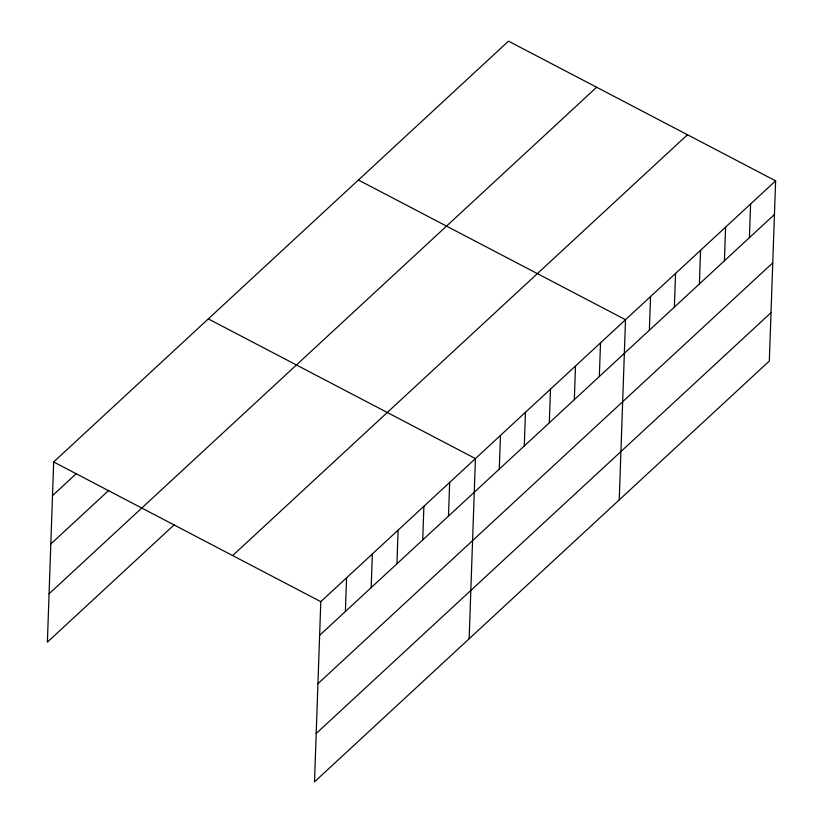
<?xml version="1.0" encoding="UTF-8"?>
<svg xmlns="http://www.w3.org/2000/svg" width="823" height="823" viewBox="0 0 823 823"><rect width="100%" height="100%" fill="white"/><g stroke="black" fill="none" stroke-linecap="round" stroke-linejoin="round"><path stroke-width="1.23" d="M775.616 180.844L320.795 601.664L314.509 781.85L769.32 361.03L775.616 180.844L508.491 41.15L53.68 461.97L47.384 642.156L174.404 524.621M345.393 611.489L346.576 577.818M371.173 587.643L372.346 553.972M396.943 563.796L398.116 530.125M422.713 539.95L423.886 506.279M448.484 516.103L449.667 482.432M469.141 638.771L475.437 458.586L208.312 318.892M499.273 469.11L500.456 435.439M524.292 445.973L525.465 412.302M549.301 422.827L550.484 389.156M574.32 399.68L575.493 366.009M599.339 376.533L600.512 342.862M619.235 499.9L625.521 319.715L358.406 180.021M649.368 330.239L650.54 296.568M674.376 307.102L675.56 273.431M699.396 283.956L700.568 250.285M724.405 260.809L725.588 227.138M749.424 237.662L750.597 203.991M52.497 495.641L76.436 473.492M50.81 543.993L108.801 490.333M49.071 593.805L596.644 87.248M232.652 555.566L687.462 134.746M319.622 635.335L774.443 214.515M317.935 683.687L772.756 262.866M316.197 733.499L771.007 312.678M53.68 461.97L320.795 601.664"/></g></svg>
